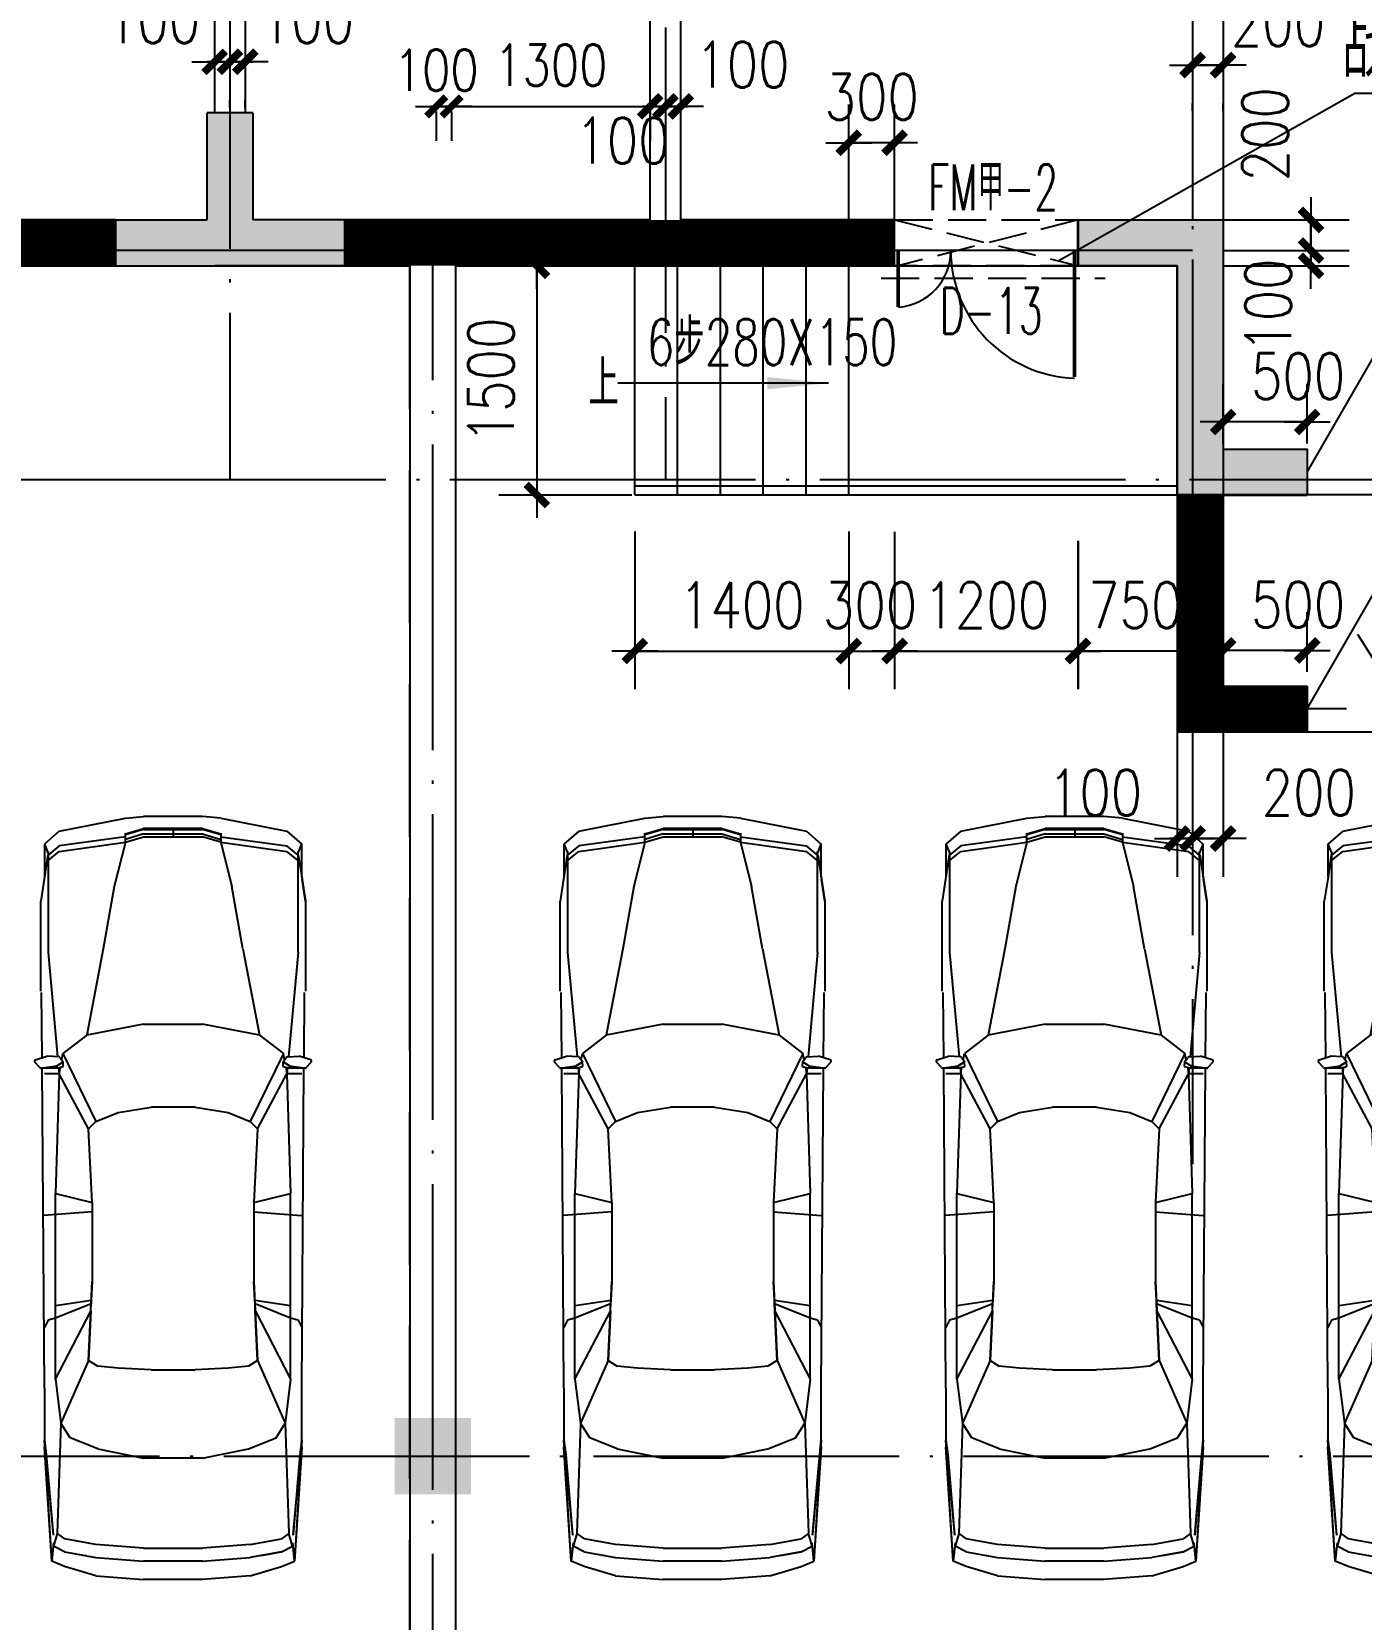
# Model space of a CAD drawing. Extents: x 634182 to 802382, y -1101880 to -864080.
# Drawn here: x 698837 to 707538, y -909933 to -899546 of the extents above; entities that cross this region are included whole.
import ezdxf
from ezdxf.enums import TextEntityAlignment as Align

# ---------------------------------------------------------------- set-up
doc = ezdxf.new("R2010")
doc.units = 0
doc.header["$LTSCALE"] = 1000
doc.header["$MEASUREMENT"] = 0
doc.linetypes.add('DASH', pattern=[0.35, 0.25, -0.1])
doc.linetypes.add('DOTE', pattern=[2.42, 2, -0.2, 0.02, -0.2])
doc.layers.get('0').update_dxf_attribs({"linetype": 'CONTINUOUS'})
doc.layers.get('DEFPOINTS').update_dxf_attribs({"linetype": 'CONTINUOUS'})
for name, color, linetype in [('210', 4, 'CONTINUOUS'), ('COLUMN', 7, 'CONTINUOUS'), ('DOTE', 1, 'DOTE'), ('LU', 4, 'CONTINUOUS'), ('MC', 4, 'CONTINUOUS'), ('PUB_DIM', 3, 'CONTINUOUS'), ('PUB_TEXT', 7, 'CONTINUOUS'), ('STAIR', 2, 'CONTINUOUS'), ('WALL', 191, 'CONTINUOUS'), ('WINDOW', 2, 'CONTINUOUS'), ('WINDOW_TEXT', 6, 'CONTINUOUS'), ('防火分區线', 2, 'CONTINUOUS')]:
    doc.layers.add(name, color=color, linetype=linetype)
doc.styles.add('_Z', font='romans', dxfattribs={"width": 0.7, "bigfont": 'Z'})
doc.styles.add('DIM_FONT', font='simplex.shx', dxfattribs={"width": 0.8})
doc.styles.add('HZTXT', font='simplex', dxfattribs={"width": 0.8, "bigfont": 'sfont'})
doc.styles.add('SIMPLEX', font='SIMPLEX.SHX')
doc.styles.add('Z', font='romans', dxfattribs={"width": 0.8, "bigfont": 'z'})
doc.dimstyles.new('DIMN', dxfattribs={"dimtxt": 300, "dimasz": 1, "dimexe": 250, "dimexo": 300, "dimgap": 150, "dimtad": 1, "dimdec": 0, "dimzin": 0, "dimdsep": 46, "dimtxsty": 'DIM_FONT', "dimblk": '_DIMX', "dimblk1": '_DIMX', "dimblk2": '_DIMX', "dimcen": 2.5, "dimclrt": 7, "dimadec": 0, "dimazin": 0, "dimtfac": 1, "dimtdec": 0, "dimtix": 1, "dimtmove": 2, "dimatfit": 3, "dimldrblk": '_DIMX', "dimfxl": 0, "dimtolj": 1, "dimtzin": 0, "dimarcsym": 0})
doc.dimstyles.new('DIMN90', dxfattribs={"dimscale": 0.9, "dimtxt": 300, "dimasz": 1, "dimexe": 250, "dimexo": 300, "dimgap": 150, "dimtad": 1, "dimdec": 0, "dimdsep": 46, "dimtxsty": 'DIM_FONT', "dimblk": '_DIMX', "dimcen": 2.5, "dimclrt": 7, "dimadec": 0, "dimazin": 0, "dimtfac": 1, "dimtdec": 0, "dimtix": 1, "dimtmove": 2, "dimatfit": 3, "dimldrblk": '_DIMX', "dimfxl": 0, "dimtolj": 1, "dimarcsym": 0})

# ---------------------------------------------------------------- blocks, each defined once
blk = doc.blocks.new('_FZH')
blk.add_solid([(-0.5, -0.5), (0.5, -0.5), (-0.5, 0.5), (0.5, 0.5)])
blk = doc.blocks.new('M_F27')
for p, q in [((-2389, 824), (-1610, 874)), ((-2389, 824), (-1560, 874)), ((-1560, 874), (-2212, 815)), ((-1560, 874), (-1660, 862)), ((-1617, 869), (-1620, 866)), ((-1208, 874), (-1610, 874)), ((-1208, 874), (980, 889)), ((-743, 849), (-793, 874)), ((-2, 547), (-27, 877)), ((941, 773), (941, 874)), ((980, 902), (995, 790)), ((980, 790), (980, 898)), ((984, 905), (1020, 939)), ((1036, 935), (1062, 857)), ((1051, 889), (1497, 893)), ((1506, 899), (2121, 899)), ((2272, 876), (2121, 899)), ((2272, 876), (2272, 874)), ((2437, 851), (2272, 876)), ((2511, 874), (2287, 874)), ((2511, 874), (2450, 850)), ((2599, 773), (2511, 874)), ((-2426, 736), (-2389, 824)), ((-2264, 812), (-2389, 824)), ((-2326, 736), (-2288, 811)), ((-2200, 786), (-2288, 811)), ((-2200, 786), (-2238, 736)), ((-2208, 815), (-2211, 814)), ((-1660, 862), (-2208, 815)), ((-1446, 761), (-2200, 786)), ((-1547, 698), (-1446, 761)), ((-1145, 799), (-1446, 761)), ((-1019, 572), (-1446, 761)), ((-1145, 799), (-682, 557)), ((-1145, 799), (124, 799)), ((-730, 799), (-743, 849)), ((-630, 555), (-730, 799)), ((-642, 799), (-605, 554)), ((124, 799), (61, 547)), ((941, 773), (124, 799)), ((564, 572), (941, 773)), ((983, 777), (941, 773)), ((941, 773), (987, 765)), ((995, 790), (980, 790)), ((980, 790), (992, 746)), ((995, 790), (1022, 746)), ((1022, 748), (995, 790)), ((1053, 768), (1022, 746)), ((1057, 776), (1062, 857)), ((1770, 849), (1058, 784)), ((2461, 849), (1770, 849)), ((2398, 849), (2461, 773)), ((2437, 850), (2433, 851)), ((2498, 773), (2436, 849)), ((2461, 773), (2523, 321)), ((2561, 321), (2498, 773)), ((2599, 773), (2687, 321)), ((-2489, 522), (-2426, 736)), ((-2326, 736), (-2364, 522)), ((-2326, 736), (-2351, 596)), ((-2276, 522), (-2238, 736)), ((-1622, 510), (-1547, 698)), ((1079, 748), (614, 522)), ((992, 746), (1021, 747)), ((1021, 747), (1022, 748)), ((1036, 756), (1079, 748)), ((1204, 585), (1079, 748)), ((-2351, 594), (-2351, 596)), ((-1019, 572), (-1057, 510)), ((-680, 556), (-1019, 572)), ((-1019, 572), (-479, 547)), ((-680, 556), (-630, 555)), ((-605, 554), (-630, 555)), ((-479, 547), (-605, 554)), ((61, 547), (-479, 547)), ((61, 547), (564, 572)), ((564, 572), (614, 522)), ((1795, 472), (1204, 585)), ((1280, 196), (1204, 585)), ((-2489, 522), (-2514, 196)), ((-2364, 522), (-2389, 196)), ((-2301, 196), (-2276, 522)), ((-1622, 510), (-1685, 196)), ((-1070, 371), (-1057, 510)), ((614, 522), (677, 371)), ((2222, 397), (1795, 472)), ((-1082, 145), (-1070, 371)), ((677, 371), (714, 145)), ((2523, 321), (2222, 397)), ((2523, 321), (2586, 321)), ((2523, 321), (2561, 196)), ((2580, 196), (2542, 321)), ((2611, 196), (2574, 321)), ((2580, 321), (2618, 196)), ((2687, 321), (2699, 196)), ((-2514, -206), (-2514, 196)), ((-2389, -206), (-2389, 196)), ((-2301, 196), (-2301, -206)), ((-1685, -206), (-1685, 196)), ((-1082, 145), (-1082, -156)), ((714, -156), (714, 145)), ((1280, 196), (1280, -206)), ((2561, 196), (2561, -206)), ((2580, 196), (2580, -206)), ((2611, 196), (2611, -206)), ((2618, -206), (2618, 196)), ((2699, -206), (2699, 196)), ((2618, -6), (2561, -6)), ((-2489, -533), (-2514, -206)), ((-2389, -206), (-2364, -533)), ((-2276, -533), (-2301, -206)), ((-1685, -206), (-1622, -520)), ((-1070, -382), (-1082, -156)), ((714, -156), (677, -382)), ((1204, -596), (1280, -206)), ((2523, -332), (2561, -206)), ((2580, -206), (2542, -332)), ((2574, -332), (2611, -206)), ((2618, -206), (2580, -332)), ((2687, -332), (2699, -206)), ((-1057, -520), (-1070, -382)), ((677, -382), (614, -533)), ((1795, -483), (2222, -407)), ((2523, -332), (2222, -407)), ((2523, -332), (2461, -784)), ((2561, -332), (2498, -784)), ((2586, -332), (2523, -332)), ((2687, -332), (2599, -784)), ((-2489, -533), (-2426, -747)), ((-2326, -747), (-2364, -533)), ((-2276, -533), (-2238, -747)), ((-1622, -520), (-1547, -709)), ((-1019, -583), (-1057, -520)), ((614, -533), (564, -583)), ((1079, -759), (614, -533)), ((1795, -483), (1204, -596)), ((-2351, -607), (-2351, -605)), ((-2351, -607), (-2326, -747)), ((-1019, -583), (-1446, -772)), ((-682, -568), (-1145, -809)), ((-479, -558), (-1019, -583)), ((-1019, -583), (-680, -567)), ((-730, -809), (-630, -566)), ((-680, -567), (-682, -568)), ((-680, -567), (-630, -566)), ((-605, -565), (-642, -809)), ((-630, -566), (-605, -565)), ((-605, -565), (-479, -558)), ((61, -558), (-479, -558)), ((-2, -558), (-27, -884)), ((61, -558), (124, -809)), ((564, -583), (61, -558)), ((564, -583), (941, -784)), ((1204, -596), (1079, -759)), ((-2426, -747), (-2389, -835)), ((-2326, -747), (-2288, -822)), ((-2200, -797), (-2238, -747)), ((-1547, -709), (-1446, -772)), ((992, -757), (980, -800)), ((992, -757), (1021, -758)), ((995, -800), (1022, -757)), ((1022, -758), (995, -800)), ((1021, -758), (1022, -758)), ((1022, -757), (1053, -779)), ((1036, -767), (1079, -759)), ((-2389, -835), (-2264, -823)), ((-1560, -885), (-2389, -835)), ((-1610, -885), (-2389, -835)), ((-2288, -822), (-2200, -797)), ((-2212, -826), (-1560, -885)), ((-2208, -826), (-2211, -825)), ((-1660, -872), (-2208, -826)), ((-1446, -772), (-2200, -797)), ((-1145, -809), (-1446, -772)), ((-1145, -809), (124, -809)), ((-743, -860), (-793, -885)), ((-743, -860), (-730, -809)), ((941, -784), (124, -809)), ((987, -776), (941, -784)), ((983, -788), (941, -784)), ((941, -885), (941, -784)), ((995, -800), (980, -800)), ((995, -800), (980, -913)), ((980, -909), (980, -800)), ((1036, -946), (1062, -867)), ((1057, -787), (1062, -867)), ((1770, -860), (1058, -795)), ((1770, -860), (2461, -860)), ((2437, -861), (2272, -887)), ((2398, -860), (2461, -784)), ((2436, -860), (2498, -784)), ((2437, -861), (2436, -860)), ((2450, -861), (2511, -885)), ((2599, -784), (2511, -885)), ((-1560, -885), (-1660, -872)), ((-1621, -877), (-1617, -880)), ((-1610, -885), (-1208, -885)), ((-1208, -885), (980, -900)), ((984, -916), (1020, -950)), ((1051, -901), (1497, -904)), ((2121, -910), (1506, -910)), ((2121, -910), (2272, -887)), ((2270, -887), (2121, -910)), ((2272, -885), (2272, -887)), ((2285, -885), (2511, -885))]:
    blk.add_line(p, q)
for centre, start, end in [((990, 898), 132.965, 179.7454), ((1027, 932), 18.1573, 132.965), ((1047, 776), 305.1542, 356.8636), ((1047, -787), 3.1798, 54.8458), ((990, -909), 180.2546, 227.035), ((1027, -942), 227.035, 341.8427)]:
    blk.add_arc(centre, 10, start, end)
at = {"width": 0.8, "flags": 9}
for tag in ['XSIZE', 'YSIZE']:
    blk.add_attdef(tag, (0, 0), '', height=0.5, dxfattribs=at)
blk = doc.blocks.new('_DIMX')
blk.add_line((-150, 0), (150, 0))
at = {"const_width": 50}
blk.add_lwpolyline([(-70, -70), (70, 70)], dxfattribs=at)
blk = doc.blocks.new('*D505')
at = {"color": 0, "linetype": 'ByBlock'}
for p, q in [((706334, -902577), (706334, -905075)), ((706434, -902577), (706434, -905075)), ((706333, -904825), (706332, -904825)), ((706434, -904825), (706334, -904825)), ((706434, -904825), (706334, -904825)), ((706435, -904825), (706436, -904825))]:
    blk.add_line(p, q, dxfattribs=at)
at = {"layer": 'DEFPOINTS', "color": 0, "linetype": 'ByBlock'}
for p in [(706334, -902277), (706434, -902277), (706334, -904825)]:
    blk.add_point(p, dxfattribs=at)
at = {"color": 0, "linetype": 'ByBlock'}
for p, rotation in [((706334, -904825), 6.666442612347531e-11), ((706434, -904825), 180.0000000000666)]:
    blk.add_blockref('_DIMX', p, dxfattribs=dict(at, rotation=rotation))
at = {"color": 7, "linetype": 'ByBlock', "insert": (705796, -904525), "char_height": 300, "attachment_point": 5, "style": 'DIM_FONT'}
blk.add_mtext('\\A1;100', dxfattribs=at)
blk = doc.blocks.new('*D508')
at = {"color": 0, "linetype": 'ByBlock'}
for p, q in [((705684, -902877), (705684, -903848)), ((706434, -902877), (706434, -903848)), ((705683, -903598), (705682, -903598)), ((706434, -903598), (705684, -903598)), ((706435, -903598), (706436, -903598))]:
    blk.add_line(p, q, dxfattribs=at)
at = {"layer": 'DEFPOINTS', "color": 0, "linetype": 'ByBlock'}
for p in [(705684, -902577), (706434, -902577), (705684, -903598)]:
    blk.add_point(p, dxfattribs=at)
at = {"color": 0, "linetype": 'ByBlock'}
for p, rotation in [((705684, -903598), 1.78111062161957e-11), ((706434, -903598), 180.0000000000178)]:
    blk.add_blockref('_DIMX', p, dxfattribs=dict(at, rotation=rotation))
at = {"color": 7, "linetype": 'ByBlock', "insert": (706059, -903298), "char_height": 300, "attachment_point": 5, "style": 'DIM_FONT'}
blk.add_mtext('\\A1;750', dxfattribs=at)
blk = doc.blocks.new('*D546')
at = {"color": 0, "linetype": 'ByBlock'}
for p, q in [((701483, -900034), (701482, -900034)), ((701484, -900034), (701584, -900034)), ((701484, -900034), (701584, -900034)), ((701484, -900067), (701484, -900259)), ((701584, -900067), (701584, -900259)), ((701585, -900034), (701586, -900034))]:
    blk.add_line(p, q, dxfattribs=at)
at = {"layer": 'DEFPOINTS', "color": 0, "linetype": 'ByBlock'}
for p in [(701484, -899797), (701584, -899797), (701584, -900034)]:
    blk.add_point(p, dxfattribs=at)
at = {"color": 0, "linetype": 'ByBlock', "xscale": 0.9, "yscale": 0.9, "zscale": 0.9}
blk.add_blockref('_DIMX', (701484, -900034), dxfattribs=at)
at = {"color": 0, "linetype": 'ByBlock', "xscale": 0.9, "yscale": 0.9, "zscale": 0.9, "rotation": 180}
blk.add_blockref('_DIMX', (701584, -900034), dxfattribs=at)
at = {"color": 7, "linetype": 'ByBlock', "insert": (701484, -899797), "char_height": 270, "attachment_point": 5, "style": 'DIM_FONT'}
blk.add_mtext('\\A1;100', dxfattribs=at)
blk = doc.blocks.new('*D547')
at = {"color": 0, "linetype": 'ByBlock'}
for p, q in [((700034, -899442), (700034, -899492)), ((700134, -899442), (700134, -899492)), ((700033, -899742), (700032, -899742)), ((700034, -899742), (700134, -899742)), ((700034, -899742), (700134, -899742)), ((700135, -899742), (700136, -899742))]:
    blk.add_line(p, q, dxfattribs=at)
at = {"layer": 'DEFPOINTS', "color": 0, "linetype": 'ByBlock'}
for p in [(700034, -899742), (700134, -899742), (700134, -899742)]:
    blk.add_point(p, dxfattribs=at)
at = {"color": 0, "linetype": 'ByBlock'}
blk.add_blockref('_DIMX', (700034, -899742), dxfattribs=at)
at = {"color": 0, "linetype": 'ByBlock', "rotation": 180}
blk.add_blockref('_DIMX', (700134, -899742), dxfattribs=at)
at = {"color": 7, "linetype": 'ByBlock', "insert": (699630, -899470), "char_height": 300, "attachment_point": 5, "style": 'DIM_FONT'}
blk.add_mtext('\\A1;100', dxfattribs=at)
blk = doc.blocks.new('*D548')
at = {"color": 0, "linetype": 'ByBlock'}
for p, q in [((700133, -899742), (700132, -899742)), ((700134, -899742), (700234, -899742)), ((700134, -899742), (700234, -899742)), ((700235, -899742), (700236, -899742)), ((700134, -900042), (700134, -899992)), ((700234, -900042), (700234, -899992))]:
    blk.add_line(p, q, dxfattribs=at)
at = {"layer": 'DEFPOINTS', "color": 0, "linetype": 'ByBlock'}
for p in [(700134, -899742), (700234, -899742), (700234, -899742)]:
    blk.add_point(p, dxfattribs=at)
at = {"color": 0, "linetype": 'ByBlock'}
blk.add_blockref('_DIMX', (700134, -899742), dxfattribs=at)
at = {"color": 0, "linetype": 'ByBlock', "rotation": 180}
blk.add_blockref('_DIMX', (700234, -899742), dxfattribs=at)
at = {"color": 7, "linetype": 'ByBlock', "insert": (700638, -899470), "char_height": 300, "attachment_point": 5, "style": 'DIM_FONT'}
blk.add_mtext('\\A1;100', dxfattribs=at)
blk = doc.blocks.new('*D557')
at = {"color": 0, "linetype": 'ByBlock'}
for p, q in [((704184, -900777), (704184, -900022)), ((704484, -900777), (704484, -900022)), ((704183, -900272), (704182, -900272)), ((704484, -900272), (704184, -900272)), ((704485, -900272), (704486, -900272))]:
    blk.add_line(p, q, dxfattribs=at)
at = {"layer": 'DEFPOINTS', "color": 0, "linetype": 'ByBlock'}
for p in [(704184, -900272), (704184, -901077), (704484, -901077)]:
    blk.add_point(p, dxfattribs=at)
at = {"color": 0, "linetype": 'ByBlock'}
for p, rotation in [((704184, -900272), 359.9999999999334), ((704484, -900272), 179.9999999999334)]:
    blk.add_blockref('_DIMX', p, dxfattribs=dict(at, rotation=rotation))
at = {"color": 7, "linetype": 'ByBlock', "insert": (704334, -899972), "char_height": 300, "attachment_point": 5, "style": 'DIM_FONT'}
blk.add_mtext('\\A1;300', dxfattribs=at)
blk = doc.blocks.new('_A2AKO')
at = {"const_width": 0.02}
for points in [[(-0.481, -0.0014), (-0.481, -0.3084)], [(0.481, 0.0014), (0.481, -0.6906)]]:
    blk.add_lwpolyline(points, dxfattribs=at)
for centre, radius, start, end in [((-0.5008, -0.0026), 0.3067, 274.24917, 0.21013), ((0.5046, 0.0019), 0.6987, 180.27623, 268.06031)]:
    blk.add_arc(centre, radius, start, end)
blk = doc.blocks.new('*D560')
at = {"color": 0, "linetype": 'ByBlock'}
for p, q in [((702883, -900034), (702882, -900034)), ((702884, -900034), (702984, -900034)), ((702884, -900034), (702984, -900034)), ((702985, -900034), (702986, -900034)), ((702884, -900334), (702884, -900284)), ((702984, -900334), (702984, -900284))]:
    blk.add_line(p, q, dxfattribs=at)
at = {"layer": 'DEFPOINTS', "color": 0, "linetype": 'ByBlock'}
for p in [(702884, -900034), (702984, -900034), (702984, -900034)]:
    blk.add_point(p, dxfattribs=at)
at = {"color": 0, "linetype": 'ByBlock'}
blk.add_blockref('_DIMX', (702884, -900034), dxfattribs=at)
at = {"color": 0, "linetype": 'ByBlock', "rotation": 180}
blk.add_blockref('_DIMX', (702984, -900034), dxfattribs=at)
at = {"color": 7, "linetype": 'ByBlock', "insert": (702703, -900258), "char_height": 300, "attachment_point": 5, "style": 'DIM_FONT'}
blk.add_mtext('\\A1;100', dxfattribs=at)
blk = doc.blocks.new('*D562')
at = {"color": 0, "linetype": 'ByBlock'}
for p, q in [((701584, -900067), (701584, -900259)), ((701585, -900034), (702883, -900034)), ((702884, -900067), (702884, -900259))]:
    blk.add_line(p, q, dxfattribs=at)
at = {"layer": 'DEFPOINTS', "color": 0, "linetype": 'ByBlock'}
for p in [(701584, -899797), (702884, -899797), (702884, -900034)]:
    blk.add_point(p, dxfattribs=at)
at = {"color": 0, "linetype": 'ByBlock', "xscale": 0.9, "yscale": 0.9, "zscale": 0.9, "rotation": 180}
blk.add_blockref('_DIMX', (701584, -900034), dxfattribs=at)
at = {"color": 0, "linetype": 'ByBlock', "xscale": 0.9, "yscale": 0.9, "zscale": 0.9}
blk.add_blockref('_DIMX', (702884, -900034), dxfattribs=at)
at = {"color": 7, "linetype": 'ByBlock', "insert": (702234, -899764), "char_height": 270, "attachment_point": 5, "style": 'DIM_FONT'}
blk.add_mtext('\\A1;1300', dxfattribs=at)
blk = doc.blocks.new('*D563')
at = {"color": 0, "linetype": 'ByBlock'}
for p, q in [((702983, -900034), (702982, -900034)), ((702984, -900034), (703084, -900034)), ((702984, -900034), (703084, -900034)), ((703085, -900034), (703086, -900034)), ((702984, -900334), (702984, -900284)), ((703084, -900334), (703084, -900284))]:
    blk.add_line(p, q, dxfattribs=at)
at = {"layer": 'DEFPOINTS', "color": 0, "linetype": 'ByBlock'}
for p in [(702984, -900034), (703084, -900034), (703084, -900034)]:
    blk.add_point(p, dxfattribs=at)
at = {"color": 0, "linetype": 'ByBlock'}
blk.add_blockref('_DIMX', (702984, -900034), dxfattribs=at)
at = {"color": 0, "linetype": 'ByBlock', "rotation": 180}
blk.add_blockref('_DIMX', (703084, -900034), dxfattribs=at)
at = {"color": 7, "linetype": 'ByBlock', "insert": (703488, -899761), "char_height": 300, "attachment_point": 5, "style": 'DIM_FONT'}
blk.add_mtext('\\A1;100', dxfattribs=at)
blk = doc.blocks.new('*D604')
at = {"color": 0, "linetype": 'ByBlock'}
for p, q in [((706634, -900777), (707459, -900777)), ((707209, -900776), (707209, -900775)), ((707209, -900977), (707209, -900777)), ((707209, -900977), (707209, -900777)), ((706634, -900977), (707459, -900977)), ((707209, -900978), (707209, -900979))]:
    blk.add_line(p, q, dxfattribs=at)
at = {"layer": 'DEFPOINTS', "color": 0, "linetype": 'ByBlock'}
for p in [(706334, -900777), (707209, -900777), (706334, -900977)]:
    blk.add_point(p, dxfattribs=at)
at = {"color": 0, "linetype": 'ByBlock'}
for p, rotation in [((707209, -900777), 270), ((707209, -900977), 90)]:
    blk.add_blockref('_DIMX', p, dxfattribs=dict(at, rotation=rotation))
at = {"color": 7, "linetype": 'ByBlock', "insert": (706909, -900216), "char_height": 300, "attachment_point": 5, "rotation": 90, "style": 'DIM_FONT'}
blk.add_mtext('\\A1;200', dxfattribs=at)
blk = doc.blocks.new('*D605')
at = {"color": 0, "linetype": 'ByBlock'}
for p, q in [((706634, -900977), (707459, -900977)), ((707209, -900976), (707209, -900975)), ((707209, -901077), (707209, -900977)), ((707209, -901077), (707209, -900977)), ((706634, -901077), (707459, -901077)), ((707209, -901078), (707209, -901079))]:
    blk.add_line(p, q, dxfattribs=at)
at = {"layer": 'DEFPOINTS', "color": 0, "linetype": 'ByBlock'}
for p in [(706334, -900977), (707209, -900977), (706334, -901077)]:
    blk.add_point(p, dxfattribs=at)
at = {"color": 0, "linetype": 'ByBlock'}
for p, rotation in [((707209, -900977), 270), ((707209, -901077), 90)]:
    blk.add_blockref('_DIMX', p, dxfattribs=dict(at, rotation=rotation))
at = {"color": 7, "linetype": 'ByBlock', "insert": (706929, -901337), "char_height": 300, "attachment_point": 5, "rotation": 90, "style": 'DIM_FONT'}
blk.add_mtext('\\A1;100', dxfattribs=at)
blk = doc.blocks.new('*D606')
at = {"color": 0, "linetype": 'ByBlock'}
for p, q in [((706434, -902577), (706434, -905075)), ((706634, -902577), (706634, -905075)), ((706433, -904825), (706432, -904825)), ((706634, -904825), (706434, -904825)), ((706634, -904825), (706434, -904825)), ((706635, -904825), (706636, -904825))]:
    blk.add_line(p, q, dxfattribs=at)
at = {"layer": 'DEFPOINTS', "color": 0, "linetype": 'ByBlock'}
for p in [(706434, -902277), (706634, -902277), (706434, -904825)]:
    blk.add_point(p, dxfattribs=at)
at = {"color": 0, "linetype": 'ByBlock'}
for p, rotation in [((706434, -904825), 359.9999999999666), ((706634, -904825), 179.9999999999666)]:
    blk.add_blockref('_DIMX', p, dxfattribs=dict(at, rotation=rotation))
at = {"color": 7, "linetype": 'ByBlock', "insert": (707195, -904525), "char_height": 300, "attachment_point": 5, "style": 'DIM_FONT'}
blk.add_mtext('\\A1;200', dxfattribs=at)
blk = doc.blocks.new('*D607')
at = {"color": 0, "linetype": 'ByBlock'}
for p, q in [((706433, -899764), (706432, -899764)), ((706434, -899764), (706634, -899764)), ((706434, -899764), (706634, -899764)), ((706635, -899764), (706636, -899764)), ((706434, -900064), (706434, -900014)), ((706634, -900064), (706634, -900014))]:
    blk.add_line(p, q, dxfattribs=at)
at = {"layer": 'DEFPOINTS', "color": 0, "linetype": 'ByBlock'}
for p in [(706434, -899764), (706634, -899764), (706634, -899764)]:
    blk.add_point(p, dxfattribs=at)
at = {"color": 0, "linetype": 'ByBlock'}
blk.add_blockref('_DIMX', (706434, -899764), dxfattribs=at)
at = {"color": 0, "linetype": 'ByBlock', "rotation": 180}
blk.add_blockref('_DIMX', (706634, -899764), dxfattribs=at)
at = {"color": 7, "linetype": 'ByBlock', "insert": (706993, -899489), "char_height": 300, "attachment_point": 5, "style": 'DIM_FONT'}
blk.add_mtext('\\A1;200', dxfattribs=at)
blk = doc.blocks.new('*D1702')
at = {"color": 0, "linetype": 'ByBlock'}
for p, q in [((704184, -902817), (704184, -903848)), ((704484, -902817), (704484, -903848)), ((704183, -903598), (704182, -903598)), ((704184, -903598), (704484, -903598)), ((704184, -903598), (704484, -903598)), ((704485, -903598), (704486, -903598))]:
    blk.add_line(p, q, dxfattribs=at)
at = {"layer": 'DEFPOINTS', "color": 0, "linetype": 'ByBlock'}
for p in [(704184, -902517), (704484, -902517), (704484, -903598)]:
    blk.add_point(p, dxfattribs=at)
at = {"color": 0, "linetype": 'ByBlock'}
blk.add_blockref('_DIMX', (704184, -903598), dxfattribs=at)
at = {"color": 0, "linetype": 'ByBlock', "rotation": 180}
blk.add_blockref('_DIMX', (704484, -903598), dxfattribs=at)
at = {"color": 7, "linetype": 'ByBlock', "insert": (704323, -903298), "char_height": 300, "attachment_point": 5, "style": 'DIM_FONT'}
blk.add_mtext('\\A1;300', dxfattribs=at)
blk = doc.blocks.new('_ARROW')
blk.add_solid([(0, 0), (-1, 0.1), (-1, -0.1)])
blk = doc.blocks.new('*D1703')
at = {"color": 0, "linetype": 'ByBlock'}
for p, q in [((702764, -901077), (701893, -901077)), ((702143, -901078), (702143, -902576)), ((702764, -902577), (701893, -902577))]:
    blk.add_line(p, q, dxfattribs=at)
at = {"layer": 'DEFPOINTS', "color": 0, "linetype": 'ByBlock'}
for p in [(703064, -901077), (702143, -902577), (703064, -902577)]:
    blk.add_point(p, dxfattribs=at)
at = {"color": 0, "linetype": 'ByBlock'}
for p, rotation in [((702143, -901077), 90), ((702143, -902577), 270)]:
    blk.add_blockref('_DIMX', p, dxfattribs=dict(at, rotation=rotation))
at = {"color": 7, "linetype": 'ByBlock', "insert": (701843, -901827), "char_height": 300, "attachment_point": 5, "rotation": 90, "style": 'DIM_FONT'}
blk.add_mtext('\\A1;1500', dxfattribs=at)
blk = doc.blocks.new('_DBLK')
blk.add_line((-0.5, 0), (0, -0.866))
blk.add_arc((-0.5, 0), 1, 300, 0)
at = {"layer": 'WINDOW_TEXT', "style": 'SIMPLEX', "flags": 9}
blk.add_attdef('A', text='', height=1, dxfattribs=at).set_placement((0, 1.5), align=Align.MIDDLE)
blk = doc.blocks.new('*D1804')
at = {"color": 0, "linetype": 'ByBlock'}
for p, q in [((706634, -902239), (706634, -901849)), ((707184, -902239), (707184, -901849)), ((707183, -902099), (706635, -902099))]:
    blk.add_line(p, q, dxfattribs=at)
at = {"layer": 'DEFPOINTS', "color": 0, "linetype": 'ByBlock'}
for p in [(706634, -902099), (706634, -902539), (707184, -902539)]:
    blk.add_point(p, dxfattribs=at)
at = {"color": 0, "linetype": 'ByBlock'}
for p, rotation in [((706634, -902099), 179.9999999999758), ((707184, -902099), 359.9999999999758)]:
    blk.add_blockref('_DIMX', p, dxfattribs=dict(at, rotation=rotation))
at = {"color": 7, "linetype": 'ByBlock', "insert": (707125, -901799), "char_height": 300, "attachment_point": 5, "style": 'DIM_FONT'}
blk.add_mtext('\\A1;500', dxfattribs=at)
blk = doc.blocks.new('*D1805')
at = {"color": 0, "linetype": 'ByBlock'}
for p, q in [((706634, -903734), (706634, -903344)), ((707184, -903734), (707184, -903344)), ((707183, -903594), (706635, -903594))]:
    blk.add_line(p, q, dxfattribs=at)
at = {"layer": 'DEFPOINTS', "color": 0, "linetype": 'ByBlock'}
for p in [(706634, -903594), (706634, -904034), (707184, -904034)]:
    blk.add_point(p, dxfattribs=at)
at = {"color": 0, "linetype": 'ByBlock'}
for p, rotation in [((706634, -903594), 179.9999999999758), ((707184, -903594), 359.9999999999758)]:
    blk.add_blockref('_DIMX', p, dxfattribs=dict(at, rotation=rotation))
at = {"color": 7, "linetype": 'ByBlock', "insert": (707125, -903294), "char_height": 300, "attachment_point": 5, "style": 'DIM_FONT'}
blk.add_mtext('\\A1;500', dxfattribs=at)

msp = doc.modelspace()

# ---------------------------------------------------------------- hatches: boundary and pattern name
at = {"layer": '210'}
h = msp.add_hatch(color=256, dxfattribs=at)
h.paths.add_polyline_path([(700134.156, -900076.757), (700034.156, -900076.757), (700034.156, -900076.659), (699984.157, -900076.659), (699984.157, -900776.659), (699384.157, -900776.659), (699384.157, -900976.757), (700134.156, -900976.757)])
h.paths.add_polyline_path([(699384.157, -900976.757), (699384.156, -901076.757), (700134.156, -901076.757), (700134.156, -900976.757)])
h = msp.add_hatch(color=256, dxfattribs=at)
h.paths.add_polyline_path([(700134.156, -900076.757), (700234.156, -900076.757), (700234.156, -900076.659), (700284.154, -900076.659), (700284.154, -900776.659), (700884.154, -900776.659), (700884.155, -900976.757), (700134.156, -900976.757)])
h.paths.add_polyline_path([(700134.156, -900976.757), (700884.155, -900976.757), (700884.155, -901076.757), (700134.156, -901076.757)])
h = msp.add_hatch(color=256, dxfattribs=at)
h.paths.add_polyline_path([(706434.156, -900976.757), (706434.156, -900776.659), (705684.057, -900776.659), (705684.057, -900976.757)])
h.paths.add_polyline_path([(706434.156, -902476.757), (707184.057, -902476.757), (707184.057, -902276.659), (706634.057, -902276.659), (706634.057, -900776.659), (706434.156, -900776.659)])
h.paths.add_polyline_path([(706434.156, -900976.757), (705684.057, -900976.757), (705684.057, -901076.659), (706334.156, -901076.659), (706334.156, -902476.757), (706434.156, -902476.757)])
h.paths.add_polyline_path([(706434.156, -902476.757), (706434.156, -902576.659), (707184.057, -902576.659), (707184.057, -902476.757)])
h.paths.add_polyline_path([(706434.156, -902576.659), (706434.156, -902476.757), (706334.156, -902476.757), (706334.156, -902576.659)])

# ---------------------------------------------------------------- linework, layer by layer
for points in [[(709314.154, -899948.89), (707496.161, -899948.89), (705558.197, -901045.333)], [(707512.417, -903487.817), (708883.832, -905657.066), (711040.566, -905657.066)]]:
    msp.add_lwpolyline(points)
at = {"layer": 'DOTE'}
for p, q in [((700134.156, -884445.605), (700134.156, -902476.757)), ((706434.156, -893776.757), (706434.156, -906955.699)), ((702984.156, -894676.757), (702984.156, -902476.757)), ((700134.156, -900976.757), (693984.156, -900976.757)), ((706434.156, -900976.757), (700134.156, -900976.757)), ((701462.048, -991366.093), (701462.048, -900976.757)), ((700134.156, -902476.757), (680061.624, -902476.757)), ((722934.156, -902476.757), (700134.156, -902476.757)), ((709862.048, -903976.757), (706434.156, -903976.757)), ((668633.996, -908866.093), (773621.778, -908866.093))]:
    msp.add_line(p, q, dxfattribs=at)
at = {"layer": 'MC', "linetype": 'DASH'}
for p, q in [((704484.156, -900776.757), (705684.253, -900776.855)), ((704484.156, -900776.757), (705684.253, -901076.855)), ((705684.253, -900776.855), (704506.996, -901076.757)), ((705684.157, -901076.757), (704484.156, -901076.757))]:
    msp.add_line(p, q, dxfattribs=at)
at = {"layer": 'PUB_DIM'}
msp.add_lwpolyline([(704051.551, -901844.944), (702673.661, -901844.944)], dxfattribs=at)
at = {"layer": 'STAIR'}
for p, q in [((702784.156, -902576.757), (702784.156, -901076.757)), ((703064.156, -902576.757), (703064.156, -901076.757)), ((703344.156, -902576.757), (703344.156, -901076.757)), ((703624.156, -902576.757), (703624.156, -901076.757)), ((703904.156, -902576.757), (703904.156, -901076.757)), ((704184.156, -902576.757), (704184.156, -901076.757)), ((702784.156, -902516.757), (706334.156, -902516.757)), ((702784.156, -902576.757), (706334.156, -902576.757))]:
    msp.add_line(p, q, dxfattribs=at)
at = {"layer": 'WALL'}
for p, q in [((706634.156, -893876.757), (706634.156, -900776.757)), ((703084.156, -900776.757), (703084.156, -894776.757)), ((706434.156, -894776.757), (706434.156, -900776.757)), ((702884.156, -900776.757), (702884.156, -895676.757)), ((700034.156, -900076.757), (700034.156, -896476.757)), ((700234.156, -896476.757), (700234.156, -900076.757)), ((700284.156, -900076.757), (699984.156, -900076.757)), ((699984.156, -900776.757), (699984.156, -900076.757)), ((700234.156, -900076.757), (700034.156, -900076.757)), ((700284.156, -900076.757), (700284.156, -900776.757)), ((699384.156, -900776.757), (697384.156, -900776.757)), ((699384.156, -900776.757), (699984.156, -900776.757)), ((699384.156, -900776.757), (699384.156, -901076.757)), ((700884.156, -900776.757), (700284.156, -900776.757)), ((702884.156, -900776.757), (700884.156, -900776.757)), ((700884.156, -900776.757), (700884.156, -901076.757)), ((704484.156, -900776.757), (703084.156, -900776.757)), ((704484.156, -901076.757), (704484.156, -900776.757)), ((705684.156, -900776.757), (705684.157, -900776.757)), ((705684.157, -900776.757), (705684.156, -900776.757)), ((705684.156, -901076.757), (705684.156, -900776.757)), ((705684.157, -900776.757), (705684.157, -901076.757)), ((705684.253, -900776.855), (705684.253, -901076.855)), ((696234.156, -901076.757), (699384.156, -901076.757)), ((699384.156, -901076.757), (700234.156, -901076.757)), ((699384.156, -901076.757), (700234.156, -901076.757)), ((700884.156, -901076.757), (700034.156, -901076.757)), ((700034.156, -901076.757), (701312.048, -901076.757)), ((701612.048, -901076.757), (704484.156, -901076.757)), ((705684.156, -901076.757), (706334.156, -901076.757)), ((706334.156, -901076.757), (705684.157, -901076.757)), ((706334.156, -901076.757), (706334.156, -902576.757)), ((706334.156, -901076.757), (706334.156, -904126.757)), ((706634.156, -902276.757), (706634.156, -903826.757)), ((707184.156, -902276.757), (707184.156, -902276.757)), ((707184.156, -902276.757), (707184.156, -902576.757)), ((706334.156, -902576.757), (707184.156, -902576.757)), ((706334.156, -902576.757), (707184.156, -902576.757)), ((706334.254, -902576.855), (707184.254, -902576.855)), ((706334.254, -902576.855), (707184.254, -902576.855)), ((706634.156, -903826.757), (707184.156, -903826.757)), ((707184.156, -903826.757), (707184.156, -904126.757)), ((706334.156, -904126.757), (707184.156, -904126.757))]:
    msp.add_line(p, q, dxfattribs=at)
at = {"layer": 'WALL', "linetype": 'DASH', "ltscale": 4}
for p, q in [((701312.048, -935614.454), (701312.048, -901076.757)), ((701612.048, -935614.454), (701612.048, -901076.757))]:
    msp.add_line(p, q, dxfattribs=at)
at = {"layer": 'WALL', "linetype": 'DASH'}
msp.add_line((704395.383, -901157.59), (705861.694, -901157.59), dxfattribs=at)
at = {"layer": 'WALL', "const_width": 300}
for points in [[(694734.156, -900926.757), (699384.156, -900926.757)], [(700884.156, -900926.757), (704484.156, -900926.757)]]:
    msp.add_lwpolyline(points, dxfattribs=at)
at = {"layer": 'WALL'}
msp.add_lwpolyline([(705684.156, -900776.757), (706634.156, -900776.757), (706634.156, -902276.757), (707184.156, -902276.757), (707184.156, -902576.757), (706334.156, -902576.757), (706334.156, -901076.757), (705684.156, -901076.757)], close=True, dxfattribs=at)
at = {"layer": 'WINDOW'}
msp.add_line((708184.156, -902576.757), (707184.156, -902576.757), dxfattribs=at)
at = {"layer": '防火分區线'}
msp.add_lwpolyline([(694084.156, -901076.757), (701312.048, -901076.757), (701312.048, -974666.093), (700162.048, -974666.093), (700163.355, -991029.603), (684322.048, -991026.093)], dxfattribs=at)
msp.add_lwpolyline([(701612.048, -901076.757), (706334.156, -901076.757), (706334.156, -904126.757), (710012.048, -904126.757), (716134.156, -904126.757), (716134.156, -901076.757), (729734.156, -901076.757), (729734.156, -904076.757), (733834.156, -904076.855), (733834.156, -902576.855), (734912.048, -902576.855), (734912.048, -938114.452), (701612.048, -938114.452), (701612.048, -901076.757)], close=True, dxfattribs=at)
msp.add_lwpolyline([(706484.156, -902576.757, 300, 300, 0), (706484.156, -903976.757, 300, 300, 0), (707184.156, -903976.757, 300, 300, 0)], format="xyseb", dxfattribs=at)

# ---------------------------------------------------------------- block references
at = {"layer": 'COLUMN', "xscale": 500, "yscale": 500, "zscale": 500}
msp.add_blockref('_FZH', (701462.048, -908866.093), dxfattribs=at)
at = {"layer": 'LU', "xscale": 0.95745, "yscale": 0.95745, "zscale": 0.95745, "rotation": 90.00000000000001}
for p in [(699756.834, -907265.157), (703156.834, -907265.157), (705656.834, -907265.157), (708156.834, -907265.157)]:
    msp.add_blockref('M_F27', p, dxfattribs=at)
at = {"layer": 'PUB_DIM', "xscale": 400, "yscale": 400, "zscale": 400}
msp.add_blockref('_ARROW', (704051.551, -901844.944), dxfattribs=at)
at = {"layer": 'WINDOW'}
for name, p, xscale, yscale, zscale in [('_A2AKO', (705084.156, -900976.757), 1200, 1200, 1200), ('_DBLK', (707684.156, -902426.757), 1000, -1000, 1000)]:
    msp.add_blockref(name, p, dxfattribs=dict(at, xscale=xscale, yscale=yscale, zscale=zscale))
at = {"layer": 'WINDOW', "xscale": -1000, "yscale": 1000, "zscale": 1000, "rotation": 180}
msp.add_blockref('_DBLK', (707684.156, -903976.757), dxfattribs=at)

# ---------------------------------------------------------------- texts
at = {"style": 'HZTXT', "width": 0.8}
msp.add_text('战时封堵', height=400, dxfattribs=at).set_placement((707413.036, -899849.524, -284.642))
at = {"layer": 'MC', "linetype": 'Continuous', "style": '_Z', "width": 0.6}
for s, p in [('FM甲-2', (705553.506, -900564.008)), ('D-13', (705451.139, -901372.091))]:
    msp.add_text(s, height=300, dxfattribs=at).set_placement(p, align=Align.MIDDLE_RIGHT)
at = {"layer": 'PUB_TEXT', "style": 'Z', "width": 0.7}
for s, p in [('6步280X150', (704501.34, -901576.512)), ('上', (702679.598, -901845.405))]:
    msp.add_text(s, height=300, dxfattribs=at).set_placement(p, align=Align.MIDDLE_RIGHT)

# ---------------------------------------------------------------- dimensions: what is measured, and where the dimension line sits
at = {"layer": 'PUB_DIM', "linetype": 'Continuous'}
for base, p1, p2, angle, dimstyle, picture, middle, dimtype in [((700134.156, -899742.189), (700034.156, -899742.189), (700134.156, -899742.189), 0, 'DIMN', '*D547', (699629.868, -899469.616), 129), ((700234.156, -899742.189), (700134.156, -899742.189), (700234.156, -899742.189), 0, 'DIMN', '*D548', (700638.443, -899469.616), 128), ((706634.156, -899763.737), (706434.156, -899763.737), (706634.156, -899763.737), 0, 'DIMN', '*D607', (706992.73, -899488.592), 128), ((703084.156, -900033.868), (702984.156, -900033.868), (703084.156, -900033.868), 0, 'DIMN', '*D563', (703488.443, -899761.296), 128), ((701584.156, -900033.868), (701484.156, -899796.888), (701584.156, -899796.888), 0, 'DIMN90', '*D546', (701484.156, -899796.888), 129), ((707209.272, -900776.757), (706334.156, -900976.757), (706334.156, -900776.757), 90, 'DIMN', '*D604', (706909.272, -900216.186), 129), ((702984.156, -900033.868), (702884.156, -900033.868), (702984.156, -900033.868), 360, 'DIMN', '*D560', (702702.688, -900257.829), 129), ((707209.272, -900976.757), (706334.156, -901076.757), (706334.156, -900976.757), 90, 'DIMN', '*D605', (706929.102, -901336.805), 129), ((706334.156, -904824.903), (706434.156, -902276.757), (706334.156, -902276.757), 180, 'DIMN', '*D505', (705796.441, -904524.903), 129), ((706434.156, -904824.903), (706634.156, -902276.757), (706434.156, -902276.757), 180, 'DIMN', '*D606', (707194.727, -904524.903), 129)]:
    dim = msp.add_linear_dim(base=base, p1=p1, p2=p2, angle=angle, dimstyle=dimstyle, dxfattribs=at)
    dim.commit()
    dim.dimension.update_dxf_attribs({"geometry": picture, "text_midpoint": middle, "dimtype": dimtype})
for p1, p2, distance, dimstyle, picture, middle in [((701584.156, -899796.888), (702884.156, -899796.888), -236.98, 'DIMN90', '*D562', (702234.156, -899763.868)), ((704484.156, -901076.757), (704184.156, -901076.757), -804.891, 'DIMN', '*D557', (704334.156, -899971.866)), ((706434.156, -902576.855), (705684.253, -902576.855), 1020.917, 'DIMN', '*D508', (706059.204, -903297.772))]:
    dim = msp.add_aligned_dim(p1=p1, p2=p2, distance=distance, dimstyle=dimstyle, dxfattribs=at)
    dim.commit()
    dim.dimension.update_dxf_attribs({"geometry": picture, "text_midpoint": middle})
at = {"layer": 'PUB_DIM'}
dim = msp.add_aligned_dim(p1=(703064.156, -901076.63), p2=(703064.156, -902576.76), distance=-921.381, dimstyle='DIMN', dxfattribs=at)
dim.commit()
dim.dimension.update_dxf_attribs({"geometry": '*D1703', "text_midpoint": (701842.775, -901826.695)})
for base, p1, p2, picture, middle in [((706634.156, -902099.246), (707184.156, -902539.37), (706634.156, -902539.37), '*D1804', (707124.875, -901799.246)), ((706634.156, -903593.71), (707184.156, -904033.834), (706634.156, -904033.834), '*D1805', (707124.875, -903293.71))]:
    dim = msp.add_linear_dim(base=base, p1=p1, p2=p2, angle=180, text='500', dimstyle='DIMN', dxfattribs=at)
    dim.commit()
    dim.dimension.update_dxf_attribs({"geometry": picture, "text_midpoint": middle, "dimtype": 129})
msp.add_aligned_dim(p1=(702784.153, -902516.757), p2=(704184.153, -902516.757), distance=-1081.09, dimstyle='DIMN', dxfattribs=at).render()
dim = msp.add_linear_dim(base=(704484.153, -903597.847), p1=(704184.153, -902516.757), p2=(704484.153, -902516.757), angle=0, dimstyle='DIMN', dxfattribs=at)
dim.commit()
dim.dimension.update_dxf_attribs({"geometry": '*D1702', "text_midpoint": (704322.805, -903297.847), "dimtype": 129})
at = {"layer": 'PUB_DIM', "linetype": 'Continuous'}
msp.add_aligned_dim(p1=(704484.156, -902576.757), p2=(705684.253, -902576.757), distance=-1021.015, dimstyle='DIMN', dxfattribs=at).render()

doc.saveas('drawing.dxf')
